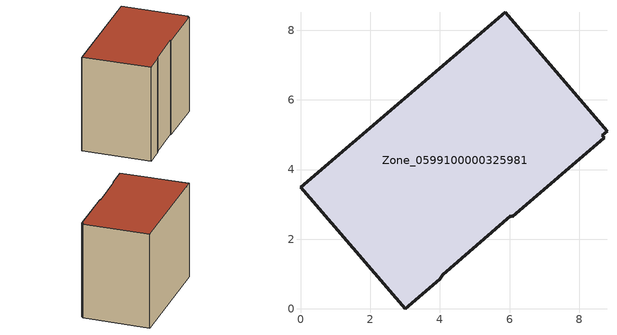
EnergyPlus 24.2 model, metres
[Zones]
Zone_0599100000325981
 floor ground (C_G): 4.09,0.98 4,0.86 3,0 0,3.5 5.88,8.52 8.79,5.11 8.66,4.99 8.72,4.91 6.08,2.64 6.03,2.68 z0
 wall outside (C_F): 8.79,5.11 5.88,8.52 0,3.5 3,0 4,0.86 4.09,0.98 6.03,2.68 6.08,2.64 8.72,4.91 8.66,4.99 8.79,5.11 z0:6.6
 roof outside (C_R): 4.09,0.98 6.03,2.68 6.08,2.64 8.72,4.91 8.66,4.99 8.79,5.11 5.88,8.52 0,3.5 3,0 4,0.86 z6.6
[BUILDING]
Pand.0599100000325981: North Axis=0; Terrain=City; Loads Convergence Tolerance Value=0.04; Temperature Convergence Tolerance Value=0.4; Solar Distribution=FullExterior; Maximum Number of Warmup Days=25; Minimum Number of Warmup Days=1
[Site:Location]
Rotterdam.The.Hague.AP_ZH_NLD Design_Conditions: Latitude=51.96; Longitude=4.45; Time Zone=1; Elevation=-4.5
[SITE:GROUNDTEMPERATURE:BUILDINGSURFACE]
18, 18, 18, 18, 18, 18, 18, 18, 18, 18, 18, 18
[MATERIAL] Thermal Absorptance=0.9; Solar Absorptance=0.7; Visible Absorptance=0.7
Name | Roughness | Thickness | Conductivity | Density | Specific Heat
G.TC.1946 | MediumSmooth | 0.15 | 1 | 540 | 1210
F.TC.1946 | Rough | 0.3 | 0.857143 | 1920 | 840
R.TC.1946 | MediumRough | 0.2 | 0.909091 | 1500 | 1000
[CONSTRUCTION]
C_G: G.TC.1946
C_F: F.TC.1946
C_R: R.TC.1946
[ZONE]
Zone_0599100000325981: Type=1; Multiplier=1; Ceiling Height=Autocalculate; Volume=Autocalculate; Floor Area=autocalculate; Part of Total Floor Area=Yes
[ZONEINFILTRATION:DESIGNFLOWRATE]
Infil_Zone_0599100000325981: Zone or ZoneList or Space or SpaceList=Zone_0599100000325981; Schedule=AlwaysOn; Design Flow Rate Calculation Method=Flow/Area; Flow Rate per Floor Area=0.003; Constant Term Coefficient=1; Temperature Term Coefficient=0; Velocity Term Coefficient=0; Velocity Squared Term Coefficient=0
[HVACTEMPLATE:ZONE:IDEALLOADSAIRSYSTEM]
Zone_0599100000325981: Maximum Heating Supply Air Temperature=50; Minimum Cooling Supply Air Temperature=13; Maximum Heating Supply Air Humidity Ratio=0.0156; Minimum Cooling Supply Air Humidity Ratio=0.0077; Heating Limit=NoLimit; Cooling Limit=NoLimit; Dehumidification Control Type=ConstantSensibleHeatRatio; Cooling Sensible Heat Ratio=0.7; Dehumidification Setpoint=60; Humidification Control Type=None; Humidification Setpoint=30; Outdoor Air Method=None; Outdoor Air Flow Rate per Person=0.00944; Outdoor Air Flow Rate per Zone Floor Area=0; Outdoor Air Flow Rate per Zone=0; Demand Controlled Ventilation Type=None; Outdoor Air Economizer Type=NoEconomizer; Heat Recovery Type=None; Sensible Heat Recovery Effectiveness=0.7; Latent Heat Recovery Effectiveness=0.65
[ZONECONTROL:THERMOSTAT]
ThermostatControl_Zone_0599100000325981: Zone or ZoneList=Zone_0599100000325981; Control Type Schedule=DualSetpointControlType; Control 1=Thermostat_Zone_0599100000325981; Temperature Difference Between Cutout And Setpoint=0
[THERMOSTATSETPOINT:DUALSETPOINT]
Thermostat_Zone_0599100000325981: Heating Setpoint Temperature Schedule=HeatingSetpoint_Zone_0599100000325981; Cooling Setpoint Temperature Schedule=CoolingSetpoint_Zone_0599100000325981
[SCHEDULE:COMPACT]
HeatingSetpoint_Zone_0599100000325981: Through: 12/31, For: AllDays, Until: 24:00, 21
CoolingSetpoint_Zone_0599100000325981: Through: 12/31, For: AllDays, Until: 24:00, 24
DualSetpointControlType: Through: 12/31, For: AllDays, Until: 24:00, 4
AlwaysOn: Through: 12/31, For: AllDays, Until: 24:00, 1
